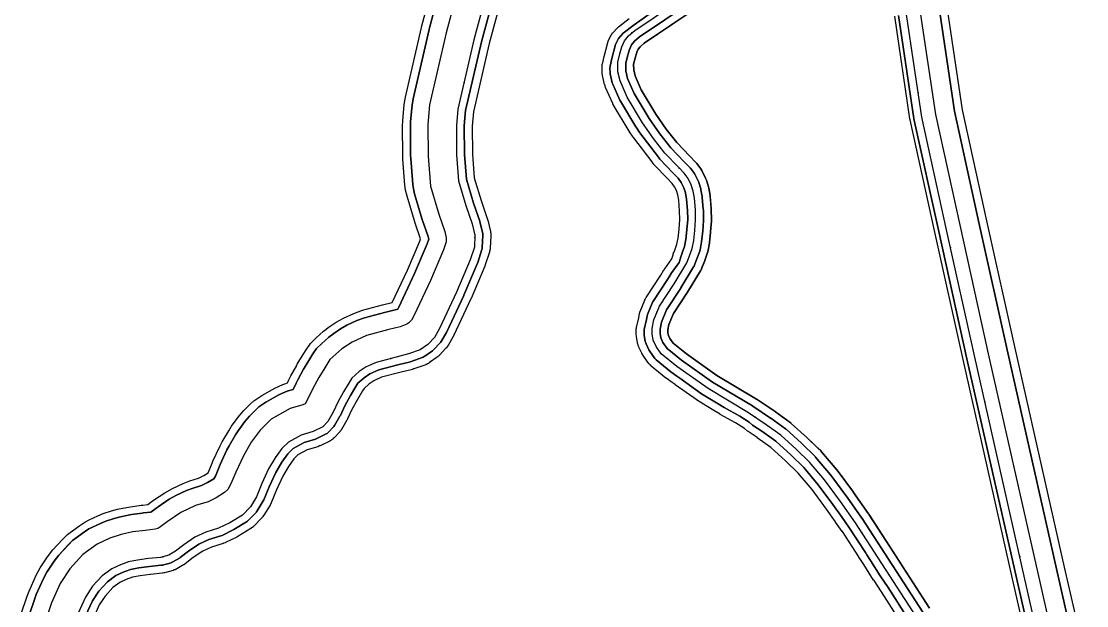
# Model space of a CAD drawing. Header units: inches. Extents: x 87989 to 118156, y 435697 to 451526.
# Drawn here: x 97582 to 98255, y 446957 to 447326 of the extents above; entities that cross this region are included whole.
import ezdxf

# ---------------------------------------------------------------- set-up
doc = ezdxf.new("R2010")
doc.units = ezdxf.units.IN
doc.header["$MEASUREMENT"] = 0
for name, color, linetype, true_color in [('As_waterkering_BWK', 7, 'Continuous', 0x7b8981), ('Beschermingszone_BWK', 7, 'Continuous', 0xcf890d), ('Grens_bebouwingsvrije_zone_BWK', 7, 'Continuous', 0x6789ae), ('Kernzone_BWK', 7, 'Continuous', 0xcb89af), ('Referentiepunten_BWK', 7, 'Continuous', 0x178980)]:
    doc.layers.add(name, color=color, linetype=linetype, true_color=true_color)

msp = doc.modelspace()

# ---------------------------------------------------------------- linework, layer by layer
at = {"layer": 'As_waterkering_BWK'}
for points in [[(98229.3124, 446913.5866), (98215.1681, 446975.8555), (98183.9472, 447114.2329), (98166.0878, 447194.6664), (98150.4773, 447265.7071), (98140.82, 447330.6625), (98136.8512, 447366.3813), (98127.3262, 447406.9949), (98122.696, 447414.5356), (98118.4627, 447417.1814), (98105.843, 447421.4959), (98093.6722, 447427.0521), (98088.3805, 447431.1532), (98085.0732, 447433.799), (98081.1044, 447439.7521), (98077.9294, 447445.9699), (98074.6221, 447461.8449), (98069.7273, 447489.2293), (98066.1628, 447529.5727)], [(97886.0898, 447383.2617), (97867.7012, 447314.6022), (97857.5147, 447270.6812), (97856.5887, 447260.3625), (97856.721, 447241.9739), (97858.0439, 447225.5697), (97862.6741, 447209.9592), (97866.6429, 447198.4498), (97868.3627, 447191.1738), (97867.9658, 447183.6332), (97865.3199, 447175.5633), (97856.721, 447155.1904), (97846.0053, 447132.3039), (97842.698, 447126.6153), (97838.597, 447122.2497), (97833.8345, 447118.8101), (97826.4261, 447116.1643), (97818.4886, 447114.1799), (97805.9209, 447110.8726), (97799.5709, 447107.9622), (97795.2052, 447105.0517), (97790.575, 447100.9507), (97788.8552, 447098.1726), (97785.4156, 447092.3517), (97781.7114, 447085.7371), (97778.801, 447079.3871), (97775.3614, 447073.5663), (97772.1864, 447070.1267), (97766.2333, 447067.2163), (97758.5604, 447064.9673), (97750.4905, 447060.4694), (97746.3895, 447056.3683), (97742.1562, 447050.5475), (97738.0551, 447043.536), (97733.8218, 447034.2756), (97730.3822, 447025.9412), (97726.5457, 447019.5912), (97721.5186, 447014.4318), (97713.4488, 447009.537), (97706.4373, 447006.0974), (97698.3675, 447003.5838), (97691.4883, 447000.4088), (97684.4769, 446995.6463), (97679.1852, 446991.5453), (97675.0841, 446989.164), (97669.6602, 446987.7088), (97662.1195, 446986.9151), (97655.2404, 446985.989), (97649.5518, 446984.7984), (97644.3924, 446983.0786), (97638.9684, 446980.565), (97632.883, 446976.0671), (97626.7976, 446969.4525), (97622.2997, 446962.5733), (97617.8017, 446952.5191)], [(98146.8848, 446950.3313), (98108.6524, 447009.598), (98099.2597, 447022.9595), (98089.0732, 447036.7179), (98079.6805, 447047.8304), (98071.2138, 447056.0325), (98061.4242, 447064.8961), (98052.2961, 447071.5107), (98041.0513, 447079.0513), (98015.5189, 447094.2649), (97995.8074, 447108.2878), (97986.0178, 447116.2253), (97982.7105, 447120.9878), (97980.8584, 447124.8243), (97980.197, 447128.7931), (97980.197, 447132.365), (97981.2553, 447137.6566), (97984.8272, 447146.3879), (97994.0876, 447160.5431), (98002.1574, 447173.7723), (98003.8772, 447178.138), (98005.597, 447182.7682), (98006.5231, 447187.7953), (98007.1845, 447194.1453), (98007.7137, 447200.8922), (98007.5814, 447207.1099), (98006.9199, 447214.6505), (98006.1262, 447219.0162), (98004.9356, 447222.9849), (98002.9512, 447227.086), (98000.4376, 447230.3933), (97996.8658, 447234.0974), (97988.2668, 447243.0933), (97980.9907, 447252.2214), (97974.2438, 447262.1433), (97964.4542, 447278.4152), (97959.9563, 447288.6017), (97958.6334, 447294.2903), (97958.5011, 447300.3757), (97959.824, 447305.6674), (97961.1469, 447310.1653), (97962.8667, 447314.0018), (97965.3803, 447317.1768), (97969.2167, 447320.4841), (98017.5033, 447353.0279)]]:
    msp.add_lwpolyline(points, dxfattribs=at)
at = {"layer": 'Beschermingszone_BWK'}
for points in [[(97987.082, 447336.8516), (97968.791, 447323.9922), (97962.0371, 447318.7578), (97958.9277, 447315.5156), (97957.0762, 447311.5469), (97954.8281, 447302.75), (97953.6367, 447297.9883), (97953.5879, 447296.293), (97953.6348, 447294.1797), (97953.709, 447293.4219), (97953.7637, 447293.1563), (97955.0859, 447287.4687), (97955.2578, 447286.8906), (97955.3828, 447286.582), (97959.8809, 447276.3945), (97960.1699, 447275.8359), (97969.959, 447259.5664), (97970.1094, 447259.332), (97972.4375, 447255.9063), (97972.5547, 447255.7852), (97984.3281, 447240.375), (97985.0898, 447239.1836), (97993.2598, 447230.6328), (97996.6348, 447227.1328), (97998.668, 447224.457), (98000.2617, 447221.168), (98001.2559, 447217.8477), (98001.959, 447213.9844), (98002.5859, 447206.8398), (98002.709, 447201.0352), (98002.2051, 447194.6016), (98001.5703, 447188.5078), (98000.7578, 447184.1016), (97999.2246, 447179.9727), (97999.1895, 447179.8789), (97998.2578, 447177.5117), (97997.293, 447174.0312), (97992.0684, 447166.7539), (97991.9355, 447166.6172), (97989.8594, 447163.2148), (97980.6426, 447149.125), (97980.498, 447148.8867), (97980.1992, 447148.2813), (97977.2598, 447141.0938), (97976.6563, 447137.9141), (97975.1973, 447131.6563), (97975.1973, 447128.793), (97975.2656, 447127.9727), (97975.9297, 447123.9805), (97976.1602, 447123.1133), (97976.3555, 447122.6523), (97978.207, 447118.8125), (97978.6035, 447118.1367), (97981.9102, 447113.375), (97982.1875, 447113.0117), (97982.8359, 447112.3672), (97992.0918, 447104.8633), (97995.8379, 447102.1953), (97997.6621, 447100.832), (98011.4941, 447090.9922), (98021.8652, 447084.6641), (98025.6641, 447082.3984), (98035.5254, 447076.9258), (98041.4785, 447073.1563), (98043.6914, 447071.2617), (98049.4355, 447067.4102), (98058.2695, 447061.0078), (98067.7949, 447052.3828), (98076.0234, 447044.4141), (98085.1504, 447033.6133), (98094.3789, 447021.1484), (98100.2266, 447012.8906), (98104.5039, 447006.8047), (98114.8926, 446990.7031), (98115.8926, 446989.2188), (98118.0371, 446985.8281), (98124.3242, 446976.082), (98129.2539, 446968.6484), (98142.1719, 446948.4141)], [(98166.6079, 447334.011), (98176.0632, 447270.4145), (98191.4757, 447200.2743), (98209.3193, 447119.9119), (98240.5264, 446981.5963), (98254.6665, 446919.3458)], [(98137.7227, 446946.1484), (98125.1113, 446965.8477), (98120.3594, 446973.043), (98120.2109, 446973.2422), (98120.1445, 446973.3359), (98120.123, 446973.3711), (98113.8281, 446983.125), (98111.7266, 446986.4531), (98110.7305, 446987.9297), (98110.7051, 446987.9688), (98100.3711, 447003.9883), (98100.3438, 447004.0313), (98096.1348, 447010.0156), (98096.1016, 447010.0625), (98096.082, 447010.0938), (98096.0078, 447010.2109), (98090.3457, 447018.1953), (98081.2285, 447030.5078), (98072.3652, 447040.9961), (98064.3926, 447048.7188), (98064.3613, 447048.7461), (98055.1152, 447057.1172), (98046.5938, 447063.293), (98046.5566, 447063.3203), (98040.9063, 447067.1094), (98040.7871, 447067.1953), (98040.5469, 447067.375), (98040.4375, 447067.4648), (98038.498, 447069.125), (98032.9727, 447072.625), (98023.2383, 447078.0273), (98023.2051, 447078.0469), (98023.1367, 447078.0859), (98023.1055, 447078.1055), (98019.2852, 447080.3828), (98008.8906, 447086.7227), (98008.8164, 447086.7695), (98008.6621, 447086.8711), (98008.5957, 447086.918), (97994.7402, 447096.7734), (97994.6934, 447096.8086), (97992.8906, 447098.1563), (97989.1914, 447100.7891), (97989.1289, 447100.8359), (97989, 447100.9336), (97988.9434, 447100.9805), (97979.6875, 447108.4844), (97979.6035, 447108.5547), (97979.4063, 447108.7305), (97979.3164, 447108.8164), (97978.6641, 447109.4648), (97978.5508, 447109.5859), (97978.3223, 447109.8438), (97978.2168, 447109.9727), (97977.9375, 447110.3359), (97977.9043, 447110.3828), (97977.8379, 447110.4766), (97977.8047, 447110.5195), (97974.4961, 447115.2852), (97974.4707, 447115.3203), (97974.4434, 447115.3672), (97974.3359, 447115.5313), (97974.2852, 447115.6133), (97973.8867, 447116.2969), (97973.8418, 447116.3789), (97973.75, 447116.5508), (97973.709, 447116.6328), (97971.8535, 447120.4766), (97971.8262, 447120.5352), (97971.7734, 447120.6484), (97971.75, 447120.707), (97971.5508, 447121.1758), (97971.4902, 447121.332), (97971.377, 447121.668), (97971.3281, 447121.8281), (97971.0977, 447122.6953), (97971.0703, 447122.8125), (97971.0215, 447123.043), (97971.0117, 447123.082), (97970.998, 447123.1562), (97970.334, 447127.1484), (97970.3184, 447127.2422), (97970.293, 447127.457), (97970.2813, 447127.5586), (97970.2148, 447128.3789), (97970.2109, 447128.4219), (97970.207, 447128.4844), (97970.1992, 447128.6914), (97970.1973, 447128.793), (97970.1973, 447131.6563), (97970.2031, 447131.8203), (97970.207, 447131.8711), (97970.2441, 447132.3086), (97970.2559, 447132.4141), (97970.2852, 447132.582), (97970.3125, 447132.7227), (97970.3281, 447132.7891), (97971.7617, 447138.9492), (97972.3496, 447142.0391), (97972.3906, 447142.2188), (97972.5, 447142.6133), (97972.543, 447142.7539), (97972.5781, 447142.8516), (97972.6133, 447142.9414), (97972.6328, 447142.9883), (97975.5742, 447150.1797), (97975.6055, 447150.25), (97975.6738, 447150.4063), (97975.7109, 447150.4844), (97976.0098, 447151.0938), (97976.0625, 447151.1953), (97976.1777, 447151.4063), (97976.2031, 447151.4492), (97976.2383, 447151.5078), (97976.3848, 447151.7461), (97976.4023, 447151.7734), (97976.4395, 447151.832), (97976.459, 447151.8633), (97985.623, 447165.8672), (97985.6426, 447165.9023), (97987.666, 447169.2188), (97987.7227, 447169.3086), (97987.7715, 447169.375), (97987.9902, 447169.6836), (97988.0371, 447169.7461), (97988.1406, 447169.8711), (97988.1621, 447169.8945), (97988.1855, 447169.9219), (97992.7129, 447176.2227), (97993.4375, 447178.8477), (97993.4766, 447178.9727), (97993.5625, 447179.2266), (97993.6055, 447179.3477), (97994.5293, 447181.6875), (97994.5469, 447181.7344), (97995.9199, 447185.4336), (97996.6172, 447189.2227), (97997.2246, 447195.0547), (97997.7051, 447201.1758), (97997.5898, 447206.5664), (97996.998, 447213.3164), (97996.3867, 447216.6758), (97995.5859, 447219.3477), (97994.3848, 447221.832), (97992.832, 447223.875), (97989.6523, 447227.1719), (97981.4746, 447235.7266), (97981.4199, 447235.7852), (97981.3027, 447235.918), (97981.1895, 447236.0547), (97981.1582, 447236.0977), (97980.9648, 447236.3594), (97980.9023, 447236.4492), (97980.873, 447236.4922), (97980.2266, 447237.5078), (97968.6855, 447252.6133), (97968.4336, 447252.918), (97968.3867, 447252.9805), (97968.3027, 447253.0938), (97965.9746, 447256.5195), (97965.959, 447256.543), (97965.918, 447256.6055), (97965.8984, 447256.6367), (97965.748, 447256.8711), (97965.7305, 447256.8984), (97965.6934, 447256.957), (97965.6758, 447256.9883), (97955.8848, 447273.2617), (97955.8633, 447273.2969), (97955.8457, 447273.3281), (97955.7695, 447273.4648), (97955.7324, 447273.5352), (97955.4414, 447274.0937), (97955.4141, 447274.1523), (97955.3398, 447274.3047), (97955.3066, 447274.375), (97950.8086, 447284.5625), (97950.791, 447284.6016), (97950.7559, 447284.6836), (97950.7441, 447284.7148), (97950.6191, 447285.0273), (97950.5781, 447285.1367), (97950.498, 447285.3672), (97950.4648, 447285.4688), (97950.293, 447286.0469), (97950.2734, 447286.1133), (97950.2344, 447286.2617), (97950.2168, 447286.3359), (97948.8926, 447292.0234), (97948.8867, 447292.0586), (97948.8711, 447292.125), (97948.8652, 447292.1563), (97948.8086, 447292.4258), (97948.7871, 447292.5469), (97948.75, 447292.8047), (97948.7422, 447292.8516), (97948.7344, 447292.9336), (97948.6582, 447293.6914), (97948.6523, 447293.7813), (97948.6387, 447293.9766), (97948.6348, 447294.0742), (97948.5898, 447296.1836), (97948.5898, 447296.2422), (97948.5898, 447296.3711), (97948.5898, 447296.4336), (97948.6387, 447298.1289), (97948.6426, 447298.2227), (97948.6504, 447298.3125), (97948.6875, 447298.6758), (97948.6953, 447298.7461), (97948.7227, 447298.9102), (97948.7285, 447298.9414), (97948.7656, 447299.1133), (97948.7852, 447299.1992), (97949.9805, 447303.9766), (97952.2363, 447312.8008), (97952.2656, 447312.9062), (97952.3379, 447313.1406), (97952.3594, 447313.207), (97952.418, 447313.3594), (97952.502, 447313.5625), (97952.5449, 447313.6602), (97954.3965, 447317.6289), (97954.4199, 447317.6797), (97954.4922, 447317.8125), (97954.6973, 447318.1719), (97954.7871, 447318.3164), (97954.8828, 447318.4492), (97954.9258, 447318.5078), (97955.1836, 447318.8242), (97955.2441, 447318.8945), (97955.3203, 447318.9766), (97958.4297, 447322.2188), (97958.4648, 447322.2539), (97958.5605, 447322.3477), (97958.834, 447322.5938), (97958.8574, 447322.6133), (97958.9746, 447322.7109), (97965.7344, 447327.9453)], [(98221.9449, 446912.1621), (98207.8532, 446974.1995), (98176.6283, 447112.5947), (98158.7643, 447193.0487), (98143.1521, 447264.0975), (98143.1351, 447264.1817), (98143.0729, 447264.5195), (98143.0588, 447264.6042), (98133.3984, 447329.5824)], [(98135.8744, 447329.9272), (98145.5317, 447264.9718), (98145.5938, 447264.634), (98161.2054, 447193.5879), (98179.0679, 447113.1408), (98210.2915, 446974.7515), (98224.4008, 446912.6369)], [(98249.7908, 446918.2382), (98235.6498, 446980.4923), (98204.4401, 447118.8198), (98186.5934, 447199.1959), (98171.1429, 447269.5092), (98161.6487, 447333.3671)]]:
    msp.add_lwpolyline(points, dxfattribs=at)
for points in [[(97581.8423, 446952.1584, 0), (97585.5465, 446963.2709, 0), (97586.7659, 446966.4036, 0), (97591.2638, 446976.4578, 0), (97593.8427, 446981.1798, 0), (97598.3406, 446988.059, 0), (97601.7759, 446992.4724, 0), (97607.8614, 446999.087, 0), (97611.0282, 447002.1126, 0), (97612.6737, 447003.4091, 0), (97618.7592, 447007.907, 0), (97621.9684, 447010.0099, 0), (97624.6728, 447011.4136, 0), (97630.0967, 447013.9271, 0), (97633.6407, 447015.3338, 0), (97638.8001, 447017.0536, 0), (97642.5865, 447018.0773, 0), (97648.275, 447019.2679, 0), (97650.7043, 447019.6851, 0), (97657.5835, 447020.6111, 0), (97658.5603, 447020.7282, 0), (97661.7733, 447021.0665, 0), (97663.6494, 447022.5204, 0), (97665.3729, 447023.7717, 0), (97672.3843, 447028.5342, 0), (97677.2404, 447031.2794, 0), (97684.1195, 447034.4545, 0), (97688.2565, 447036.0456, 0), (97693.8198, 447037.7784, 0), (97697.1127, 447039.3938, 0), (97699.848, 447041.1511, 0), (97702.3931, 447047.2461, 0), (97702.8996, 447048.4114, 0), (97707.133, 447057.6718, 0), (97708.7067, 447060.702, 0), (97712.8078, 447067.7135, 0), (97714.6591, 447070.5453, 0), (97718.8925, 447076.3662, 0), (97722.3479, 447080.4099, 0), (97726.4489, 447084.511, 0), (97728.6358, 447086.5149, 0), (97733.714, 447090.041, 0), (97742.0072, 447094.6656, 0), (97746.9317, 447096.9168, 0), (97748.9972, 447097.5947, 0), (97749.8611, 447097.8479, 0), (97750.8032, 447099.9034, 0), (97752.0462, 447102.3496, 0), (97755.7504, 447108.9642, 0), (97756.1441, 447109.6485, 0), (97759.7649, 447115.769, 0), (97761.666, 447118.8468, 0), (97764.5295, 447122.8055, 0), (97768.0318, 447126.4027, 0), (97772.662, 447130.5037, 0), (97776.3454, 447133.3415, 0), (97780.711, 447136.2519, 0), (97785.4046, 447138.8704, 0), (97791.7546, 447141.7808, 0), (97797.2681, 447143.7531, 0), (97810.0391, 447147.1126, 0), (97816.1076, 447148.631, 0), (97825.6514, 447169.0147, 0), (97833.4497, 447187.4906, 0), (97833.9408, 447188.9884, 0), (97830.5314, 447198.8756, 0), (97830.0778, 447200.2908, 0), (97825.4475, 447215.9013, 0), (97824.5604, 447219.6657, 0), (97824.1539, 447222.8366, 0), (97822.831, 447239.2408, 0), (97822.7218, 447241.7293, 0), (97822.5896, 447260.1179, 0), (97822.7248, 447263.4015, 0), (97823.6508, 447273.7203, 0), (97824.3938, 447278.3629, 0), (97834.5803, 447322.2838, 0), (97834.8587, 447323.3981, 0), (97853.2614, 447392.11, 0)], [(97858.0891, 447390.8088, 0), (97839.6885, 447322.1046, 0), (97839.451, 447321.1542, 0), (97829.2646, 447277.2332, 0), (97828.6308, 447273.2734, 0), (97827.7048, 447262.9546, 0), (97827.5894, 447260.1538, 0), (97827.7217, 447241.7653, 0), (97827.8148, 447239.6428, 0), (97829.1377, 447223.2386, 0), (97829.4845, 447220.5339, 0), (97830.2411, 447217.3231, 0), (97834.8713, 447201.7127, 0), (97835.2583, 447200.5055, 0), (97838.7542, 447190.3674, 0), (97839.1315, 447188.7712, 0), (97838.1365, 447185.7366, 0), (97830.2205, 447166.9817, 0), (97820.2875, 447145.7668, 0), (97819.5531, 447144.5036, 0), (97818.0123, 447143.9533, 0), (97811.2817, 447142.2695, 0), (97798.5406, 447138.9178, 0), (97793.8379, 447137.2355, 0), (97787.4879, 447134.325, 0), (97783.4845, 447132.0916, 0), (97779.1189, 447129.1812, 0), (97775.9772, 447126.7608, 0), (97771.347, 447122.6598, 0), (97768.3597, 447119.5915, 0), (97765.9173, 447116.215, 0), (97764.0429, 447113.1813, 0), (97760.4487, 447107.1049, 0), (97760.1129, 447106.5212, 0), (97756.4088, 447099.9066, 0), (97755.3486, 447097.8201, 0), (97753.4562, 447093.6913, 0), (97750.4035, 447092.7965, 0), (97748.6418, 447092.2184, 0), (97744.4415, 447090.2982, 0), (97736.1811, 447085.6922, 0), (97731.8497, 447082.6847, 0), (97729.9845, 447080.9755, 0), (97725.8834, 447076.8744, 0), (97722.9362, 447073.4253, 0), (97718.7028, 447067.6044, 0), (97717.1237, 447065.1891, 0), (97713.0227, 447058.1776, 0), (97711.6803, 447055.593, 0), (97707.447, 447046.3326, 0), (97707.0149, 447045.3387, 0), (97704.4182, 447039.0465, 0), (97703.3859, 447037.3772, 0), (97699.5151, 447035.0031, 0), (97695.6753, 447033.1195, 0), (97689.7434, 447031.2718, 0), (97686.2148, 447029.9147, 0), (97679.3357, 447026.7396, 0), (97675.1937, 447024.3981, 0), (97668.1823, 447019.6356, 0), (97666.7123, 447018.5684, 0), (97663.7117, 447016.2429, 0), (97659.0837, 447015.7557, 0), (97658.2506, 447015.6558, 0), (97651.3714, 447014.7298, 0), (97649.2993, 447014.3739, 0), (97643.6108, 447013.1833, 0), (97640.3812, 447012.3102, 0), (97635.2218, 447010.5904, 0), (97632.199, 447009.3906, 0), (97626.7751, 447006.877, 0), (97624.4684, 447005.6798, 0), (97621.7311, 447003.8861, 0), (97615.6457, 446999.3882, 0), (97614.2422, 446998.2824, 0), (97611.541, 446995.7018, 0), (97605.4556, 446989.0872, 0), (97602.5255, 446985.3227, 0), (97598.0275, 446978.4436, 0), (97595.8279, 446974.416, 0), (97591.33, 446964.3618, 0), (97590.2899, 446961.6898, 0), (97586.5858, 446950.5772, 0)], [(97622.4668, 446950.7031, 0), (97626.7012, 446960.168, 0), (97630.7559, 446966.3711, 0), (97636.2383, 446972.332, 0), (97641.5313, 446976.2422, 0), (97646.2402, 446978.4258, 0), (97650.8594, 446979.9648, 0), (97656.0879, 446981.0586, 0), (97662.7148, 446981.9492, 0), (97670.1836, 446982.7344, 0), (97670.9551, 446982.8789, 0), (97676.3789, 446984.3359, 0), (97676.7949, 446984.4648, 0), (97677.5898, 446984.8359, 0), (97681.6953, 446987.2227, 0), (97682.248, 446987.5938, 0), (97687.416, 446991.5977, 0), (97693.957, 446996.043, 0), (97700.166, 446998.9062, 0), (97707.9238, 447001.3242, 0), (97708.6387, 447001.6094, 0), (97715.6504, 447005.0469, 0), (97716.041, 447005.2617, 0), (97724.1113, 447010.1562, 0), (97724.7324, 447010.6016, 0), (97725.0996, 447010.9414, 0), (97730.127, 447016.1016, 0), (97730.375, 447016.3789, 0), (97730.8262, 447017.0039, 0), (97734.6621, 447023.3555, 0), (97735.0039, 447024.0352, 0), (97738.4082, 447032.2813, 0), (97742.498, 447041.2305, 0), (97746.3457, 447047.8086, 0), (97750.2031, 447053.1094, 0), (97753.5332, 447056.4414, 0), (97760.5039, 447060.3281, 0), (97767.6387, 447062.418, 0), (97768.4297, 447062.7227, 0), (97774.3828, 447065.6367, 0), (97774.9199, 447065.9414, 0), (97775.4141, 447066.3086, 0), (97775.8613, 447066.7344, 0), (97779.0352, 447070.1758, 0), (97779.1914, 447070.3516, 0), (97779.666, 447071.0234, 0), (97783.1055, 447076.8438, 0), (97783.3457, 447077.3047, 0), (97786.1719, 447083.4687, 0), (97789.75, 447089.8594, 0), (97793.1328, 447095.5859, 0), (97794.4395, 447097.6953, 0), (97798.2637, 447101.082, 0), (97802.0137, 447103.582, 0), (97807.6113, 447106.1484, 0), (97819.7305, 447109.3359, 0), (97827.6387, 447111.3125, 0), (97828.1074, 447111.457, 0), (97835.5313, 447114.1055, 0), (97836.334, 447114.4805, 0), (97836.7617, 447114.7578, 0), (97841.5234, 447118.1953, 0), (97841.8105, 447118.418, 0), (97842.2402, 447118.8281, 0), (97846.3418, 447123.1914, 0), (97846.5273, 447123.4023, 0), (97847.0215, 447124.1016, 0), (97850.3281, 447129.7891, 0), (97850.5332, 447130.1836, 0), (97861.25, 447153.0703, 0), (97861.3281, 447153.2461, 0), (97869.9258, 447173.6172, 0), (97870.0703, 447174.0039, 0), (97872.7168, 447182.0742, 0), (97872.8906, 447182.7656, 0), (97872.959, 447183.3711, 0), (97873.3555, 447190.9102, 0), (97873.3418, 447191.6211, 0), (97873.2285, 447192.3242, 0), (97871.5098, 447199.6016, 0), (97871.3691, 447200.0781, 0), (97867.4375, 447211.4844, 0), (97862.9863, 447226.4922, 0), (97861.7188, 447242.1914, 0), (97861.5898, 447260.1563, 0), (97862.4629, 447269.8906, 0), (97872.5527, 447313.3906, 0), (97890.918, 447381.9609, 0)], [(97895.7461, 447380.6602, 0), (97877.4102, 447312.1992, 0), (97877.3984, 447312.1563, 0), (97867.4121, 447269.0977, 0), (97866.5918, 447259.9492, 0), (97866.7188, 447242.4141, 0), (97867.9277, 447227.4141, 0), (97872.1992, 447213.0117, 0), (97876.0977, 447201.7031, 0), (97876.1152, 447201.6523, 0), (97876.1543, 447201.5313, 0), (97876.1719, 447201.4727, 0), (97876.3105, 447200.9922, 0), (97876.3262, 447200.9375, 0), (97876.3594, 447200.8125, 0), (97876.375, 447200.75, 0), (97878.0938, 447193.4727, 0), (97878.1133, 447193.3867, 0), (97878.1484, 447193.2109, 0), (97878.1641, 447193.125, 0), (97878.2773, 447192.4219, 0), (97878.2891, 447192.3477, 0), (97878.3008, 447192.2461, 0), (97878.332, 447191.8945, 0), (97878.3359, 447191.832, 0), (97878.3418, 447191.7148, 0), (97878.3555, 447191.0039, 0), (97878.3555, 447190.957, 0), (97878.3555, 447190.9141, 0), (97878.3516, 447190.7383, 0), (97878.3496, 447190.6484, 0), (97877.9512, 447183.1094, 0), (97877.9492, 447183.0742, 0), (97877.9473, 447183.0313, 0), (97877.9336, 447182.8789, 0), (97877.9258, 447182.8047, 0), (97877.8574, 447182.1992, 0), (97877.8516, 447182.1563, 0), (97877.834, 447182.0352, 0), (97877.7754, 447181.7109, 0), (97877.7676, 447181.668, 0), (97877.7402, 447181.5469, 0), (97877.5664, 447180.8594, 0), (97877.5566, 447180.8203, 0), (97877.543, 447180.7734, 0), (97877.4941, 447180.6016, 0), (97877.4688, 447180.5195, 0), (97874.8223, 447172.4492, 0), (97874.8105, 447172.4102, 0), (97874.7715, 447172.3008, 0), (97874.7539, 447172.2539, 0), (97874.6094, 447171.8672, 0), (97874.5898, 447171.8203, 0), (97874.5527, 447171.7227, 0), (97874.5352, 447171.6836, 0), (97865.9238, 447151.2813, 0), (97865.9043, 447151.2344, 0), (97865.8066, 447151.0156, 0), (97865.7871, 447150.9727, 0), (97855.0625, 447128.0625, 0), (97855.0391, 447128.0156, 0), (97854.9883, 447127.9141, 0), (97854.9629, 447127.8633, 0), (97854.7578, 447127.4727, 0), (97854.7305, 447127.4219, 0), (97854.6777, 447127.3242, 0), (97854.6523, 447127.2813, 0), (97851.3438, 447121.5898, 0), (97851.2871, 447121.4961, 0), (97851.1719, 447121.3164, 0), (97851.1445, 447121.2773, 0), (97851.1113, 447121.2266, 0), (97850.6191, 447120.5273, 0), (97850.5566, 447120.4414, 0), (97850.5352, 447120.4141, 0), (97850.3574, 447120.1914, 0), (97850.2715, 447120.0859, 0), (97850.0801, 447119.8711, 0), (97850.0566, 447119.8477, 0), (97850.0098, 447119.793, 0), (97849.9863, 447119.7695, 0), (97845.8848, 447115.4023, 0), (97845.834, 447115.3516, 0), (97845.7285, 447115.2422, 0), (97845.6758, 447115.1914, 0), (97845.2461, 447114.7852, 0), (97845.168, 447114.7148, 0), (97844.9766, 447114.5508, 0), (97844.8828, 447114.4766, 0), (97844.5898, 447114.2461, 0), (97844.5605, 447114.2227, 0), (97844.4883, 447114.168, 0), (97844.4512, 447114.1445, 0), (97839.6895, 447110.7031, 0), (97839.6367, 447110.668, 0), (97839.5215, 447110.5859, 0), (97839.4785, 447110.5586, 0), (97839.0508, 447110.2813, 0), (97838.9434, 447110.2148, 0), (97838.9023, 447110.1914, 0), (97838.5957, 447110.0234, 0), (97838.4941, 447109.9688, 0), (97838.4414, 447109.9453, 0), (97837.6367, 447109.5703, 0), (97837.5352, 447109.5273, 0), (97837.3184, 447109.4375, 0), (97837.2129, 447109.3984, 0), (97829.7891, 447106.7461, 0), (97829.7422, 447106.7305, 0), (97829.6152, 447106.6875, 0), (97829.5566, 447106.6719, 0), (97829.0879, 447106.5273, 0), (97829.0293, 447106.5117, 0), (97828.9023, 447106.4766, 0), (97828.8516, 447106.4609, 0), (97820.9746, 447104.4922, 0), (97809.3008, 447101.4219, 0), (97804.459, 447099.2031, 0), (97801.3223, 447097.1133, 0), (97798.3047, 447094.4375, 0), (97797.4121, 447092.9961, 0), (97794.084, 447087.3633, 0), (97790.6348, 447081.2031, 0), (97787.8926, 447075.2188, 0), (97787.8633, 447075.1602, 0), (97787.8047, 447075.043, 0), (97787.7773, 447074.9883, 0), (97787.5371, 447074.5273, 0), (97787.5059, 447074.4688, 0), (97787.4434, 447074.3555, 0), (97787.416, 447074.3125, 0), (97783.9707, 447068.4805, 0), (97783.916, 447068.3906, 0), (97783.8047, 447068.2188, 0), (97783.7852, 447068.1875, 0), (97783.748, 447068.1328, 0), (97783.2734, 447067.4648, 0), (97783.2148, 447067.3867, 0), (97783.1934, 447067.3594, 0), (97783.0293, 447067.1484, 0), (97782.9453, 447067.0508, 0), (97782.7676, 447066.8477, 0), (97782.7285, 447066.8047, 0), (97779.5352, 447063.3438, 0), (97779.4805, 447063.2891, 0), (97779.3652, 447063.168, 0), (97779.3184, 447063.125, 0), (97778.873, 447062.6953, 0), (97778.791, 447062.6211, 0), (97778.7578, 447062.5938, 0), (97778.5215, 447062.3945, 0), (97778.4297, 447062.3203, 0), (97778.4004, 447062.2969, 0), (97777.9063, 447061.9297, 0), (97777.791, 447061.8477, 0), (97777.5195, 447061.6719, 0), (97777.3965, 447061.5977, 0), (97776.8516, 447061.2852, 0), (97776.7832, 447061.25, 0), (97776.6465, 447061.1797, 0), (97776.582, 447061.1445, 0), (97770.625, 447058.2305, 0), (97770.5293, 447058.1875, 0), (97770.3359, 447058.1016, 0), (97770.2891, 447058.082, 0), (97770.2363, 447058.0625, 0), (97769.4473, 447057.7578, 0), (97769.3477, 447057.7188, 0), (97769.1465, 447057.6523, 0), (97769.0469, 447057.6211, 0), (97762.4492, 447055.6875, 0), (97756.5762, 447052.4141, 0), (97754.0156, 447049.8516, 0), (97750.5371, 447045.0703, 0), (97746.9414, 447038.9219, 0), (97743.0039, 447030.3086, 0), (97742.9844, 447030.2656, 0), (97739.625, 447022.125, 0), (97739.5879, 447022.0391, 0), (97739.5098, 447021.8672, 0), (97739.4727, 447021.793, 0), (97739.125, 447021.1016, 0), (97739.0801, 447021.0195, 0), (97738.9883, 447020.8516, 0), (97738.9668, 447020.8125, 0), (97738.9414, 447020.7695, 0), (97735.1055, 447014.4219, 0), (97735.0527, 447014.3398, 0), (97734.9414, 447014.168, 0), (97734.8926, 447014.0977, 0), (97734.4434, 447013.4688, 0), (97734.3926, 447013.4023, 0), (97734.3574, 447013.3555, 0), (97734.1777, 447013.1328, 0), (97734.1094, 447013.0508, 0), (97734.084, 447013.0234, 0), (97733.8359, 447012.7461, 0), (97733.8027, 447012.7148, 0), (97733.7402, 447012.6445, 0), (97733.707, 447012.6133, 0), (97728.6816, 447007.4531, 0), (97728.6465, 447007.418, 0), (97728.5469, 447007.3203, 0), (97728.502, 447007.2773, 0), (97728.1348, 447006.9375, 0), (97728.082, 447006.8906, 0), (97728.0156, 447006.832, 0), (97727.7695, 447006.6328, 0), (97727.7109, 447006.5859, 0), (97727.6445, 447006.5352, 0), (97727.0234, 447006.0938, 0), (97726.9512, 447006.043, 0), (97726.7852, 447005.9336, 0), (97726.7051, 447005.8828, 0), (97718.6348, 447000.9883, 0), (97718.5879, 447000.957, 0), (97718.4902, 447000.9023, 0), (97718.4414, 447000.875, 0), (97718.0508, 447000.6602, 0), (97718.002, 447000.6367, 0), (97717.9023, 447000.5859, 0), (97717.8555, 447000.5586, 0), (97710.8418, 446997.1211, 0), (97710.7539, 446997.0781, 0), (97710.5781, 446997, 0), (97710.5215, 446996.9766, 0), (97710.4902, 446996.9648, 0), (97709.7734, 446996.6797, 0), (97709.6836, 446996.6445, 0), (97709.502, 446996.582, 0), (97709.4707, 446996.5703, 0), (97709.4121, 446996.5508, 0), (97701.9648, 446994.2305, 0), (97696.4258, 446991.6758, 0), (97690.3555, 446987.5508, 0), (97685.3066, 446983.6367, 0), (97685.2441, 446983.5898, 0), (97685.1094, 446983.4922, 0), (97685.041, 446983.4453, 0), (97684.4844, 446983.0703, 0), (97684.4199, 446983.0273, 0), (97684.2773, 446982.9414, 0), (97684.207, 446982.8984, 0), (97680.0977, 446980.5117, 0), (97680.002, 446980.4609, 0), (97679.8047, 446980.3555, 0), (97679.7539, 446980.3281, 0), (97679.7051, 446980.3086, 0), (97678.9102, 446979.9336, 0), (97678.8086, 446979.8906, 0), (97678.7598, 446979.8711, 0), (97678.4531, 446979.75, 0), (97678.3496, 446979.7148, 0), (97678.2988, 446979.6953, 0), (97677.8848, 446979.5664, 0), (97677.832, 446979.5508, 0), (97677.7285, 446979.5195, 0), (97677.6758, 446979.5039, 0), (97672.252, 446978.0508, 0), (97672.1563, 446978.0273, 0), (97671.9648, 446977.9844, 0), (97671.9004, 446977.9688, 0), (97671.8691, 446977.9648, 0), (97671.0957, 446977.8203, 0), (97670.998, 446977.8047, 0), (97670.8047, 446977.7773, 0), (97670.7715, 446977.7695, 0), (97670.707, 446977.7656, 0), (97663.3281, 446976.9883, 0), (97663.293, 446976.9844, 0), (97656.9336, 446976.125, 0), (97652.166, 446975.1289, 0), (97648.0879, 446973.7695, 0), (97644.0957, 446971.918, 0), (97639.5957, 446968.5938, 0), (97634.7148, 446963.2891, 0), (97631.1035, 446957.7656, 0), (97627.1328, 446948.8867, 0)], [(98151.0894, 446953.0371, 0), (98112.8519, 447012.3118, 0), (98112.7451, 447012.4702, 0), (98103.3487, 447025.8369, 0), (98103.2797, 447025.9327, 0), (98093.088, 447039.6981, 0), (98092.9015, 447039.9342, 0), (98083.4928, 447051.0657, 0), (98083.1667, 447051.4147, 0), (98074.6904, 447059.6261, 0), (98074.5722, 447059.7368, 0), (98064.7772, 447068.6052, 0), (98064.6356, 447068.7286, 0), (98064.3639, 447068.9406, 0), (98055.2271, 447075.5615, 0), (98055.0839, 447075.6614, 0), (98043.8317, 447083.207, 0), (98043.6152, 447083.3439, 0), (98018.2522, 447098.4566, 0), (97998.8344, 447112.2704, 0), (97989.719, 447119.6614, 0), (97987.0418, 447123.5165, 0), (97985.6726, 447126.3528, 0), (97985.197, 447129.2068, 0), (97985.197, 447131.8698, 0), (97986.0644, 447136.2068, 0), (97989.2736, 447144.0515, 0), (97998.2735, 447157.8085, 0), (97998.3544, 447157.9366, 0), (98006.4271, 447171.1705, 0), (98006.4939, 447171.2829, 0), (98006.804, 447171.9259, 0), (98008.5469, 447176.3512, 0), (98010.2955, 447181.058, 0), (98010.5112, 447181.8456, 0), (98011.445, 447186.9148, 0), (98011.4954, 447187.27, 0), (98012.1578, 447193.6298, 0), (98012.169, 447193.7517, 0), (98012.6991, 447200.5102, 0), (98012.7133, 447200.9388, 0), (98012.5802, 447207.2229, 0), (98012.5628, 447207.5403, 0), (98011.9, 447215.0964, 0), (98011.8432, 447215.5235, 0), (98011.0436, 447219.9215, 0), (98010.9185, 447220.4422, 0), (98009.7231, 447224.4271, 0), (98009.6328, 447224.6992, 0), (98009.4408, 447225.1536, 0), (98007.4488, 447229.2704, 0), (98007.279, 447229.5909, 0), (98006.9396, 447230.1014, 0), (98004.4154, 447233.4226, 0), (98004.2666, 447233.6089, 0), (98004.0416, 447233.859, 0), (98000.4702, 447237.5627, 0), (97992.0371, 447246.3851, 0), (97985.0184, 447255.1902, 0), (97978.4561, 447264.8406, 0), (97968.9009, 447280.7229, 0), (97964.7199, 447290.1918, 0), (97963.6209, 447294.9174, 0), (97963.5146, 447299.814, 0), (97964.6499, 447304.3551, 0), (97965.8483, 447308.4299, 0), (97967.1739, 447311.387, 0), (97969.0052, 447313.7002, 0), (97972.2574, 447316.5039, 0), (98020.3048, 447348.8864, 0)], [(98023.1869, 447344.7993, 0), (97975.2976, 447312.5234, 0), (97972.6301, 447310.2238, 0), (97971.4812, 447308.7725, 0), (97970.5495, 447306.694, 0), (97969.4757, 447303.0428, 0), (97968.5279, 447299.2517, 0), (97968.6084, 447295.5447, 0), (97969.4835, 447291.7819, 0), (97973.3476, 447283.0307, 0), (97982.6688, 447267.5373, 0), (97989.0464, 447258.1586, 0), (97995.8068, 447249.6775, 0), (98004.077, 447241.0255, 0), (98007.7008, 447237.2674, 0), (98008.0818, 447236.844, 0), (98008.3598, 447236.496, 0), (98011.0159, 447233.0012, 0), (98011.5807, 447232.1517, 0), (98011.9099, 447231.5303, 0), (98013.9968, 447227.2173, 0), (98014.3159, 447226.4624, 0), (98014.4915, 447225.9327, 0), (98015.7477, 447221.7453, 0), (98015.938, 447220.9531, 0), (98016.7838, 447216.3009, 0), (98016.871, 447215.645, 0), (98017.5508, 447207.8952, 0), (98017.5773, 447207.4123, 0), (98017.715, 447200.9086, 0), (98017.6926, 447200.2315, 0), (98017.1511, 447193.3282, 0), (98017.1341, 447193.1429, 0), (98016.4588, 447186.6595, 0), (98016.3809, 447186.1104, 0), (98015.3899, 447180.7304, 0), (98015.0595, 447179.5241, 0), (98013.2169, 447174.5643, 0), (98011.3881, 447169.9208, 0), (98010.9033, 447168.916, 0), (98010.7111, 447168.5923, 0), (98002.6023, 447155.2991, 0), (98002.4792, 447155.1042, 0), (97993.7199, 447141.7151, 0), (97990.8734, 447134.7568, 0), (97990.197, 447131.3747, 0), (97990.197, 447129.6206, 0), (97990.4868, 447127.8814, 0), (97991.3733, 447126.045, 0), (97993.4202, 447123.0974, 0), (98001.8611, 447116.2534, 0), (98020.9855, 447102.6483, 0), (98046.2318, 447087.6051, 0), (98046.561, 447087.3969, 0), (98057.9067, 447079.7886, 0), (98058.1245, 447079.6367, 0), (98067.3697, 447072.9373, 0), (98067.8182, 447072.5873, 0), (98068.0979, 447072.3436, 0), (98077.9592, 447063.4151, 0), (98078.1389, 447063.2467, 0), (98086.7348, 447054.9194, 0), (98087.2309, 447054.3886, 0), (98096.7737, 447043.0985, 0), (98097.06, 447042.736, 0), (98107.3168, 447028.8827, 0), (98107.4218, 447028.737, 0), (98116.8639, 447015.3054, 0), (98117.0263, 447015.0645, 0), (98155.3286, 446955.6892, 0)]]:
    msp.add_polyline3d(points, dxfattribs=at)
at = {"layer": 'Grens_bebouwingsvrije_zone_BWK'}
for points in [[(98238.1534, 446915.2961), (98223.9459, 446977.8427), (98192.7299, 447116.1987), (98174.8759, 447196.6076), (98159.334, 447267.3366), (98149.7466, 447331.8216), (98145.7366, 447367.9112), (98135.7565, 447410.4654), (98129.2591, 447421.0469), (98122.3543, 447425.3624), (98109.1757, 447429.8679), (98098.3598, 447434.8056), (98093.9485, 447438.2244), (98091.7866, 447439.9539), (98088.8825, 447444.3101), (98086.494, 447448.9875), (98083.4591, 447463.5548), (98078.6572, 447490.4195), (98075.9151, 447522.6287)], [(97868.71, 447387.9461), (97850.2353, 447318.9651), (97839.6983, 447273.5327), (97838.5829, 447261.1039), (97838.7262, 447241.1846), (97840.2531, 447222.2512), (97845.5291, 447204.4634), (97849.3326, 447193.4332), (97850.252, 447189.5438), (97850.1164, 447186.968), (97848.4475, 447181.8778), (97840.2724, 447162.5091), (97830.0425, 447140.6602), (97828.1706, 447137.4405), (97826.6592, 447135.8316), (97825.3703, 447134.9007), (97821.2037, 447133.4126), (97814.0152, 447131.6155), (97799.8354, 447127.884), (97790.7737, 447123.7307), (97784.1941, 447119.3443), (97776.6616, 447112.6726), (97773.4528, 447107.4893), (97769.8126, 447101.3289), (97765.6512, 447093.8977), (97762.828, 447087.7381), (97761.0408, 447084.7137), (97759.7021, 447084.0592), (97751.5602, 447081.6728), (97739.5362, 447074.9709), (97732.6629, 447068.0976), (97727.0715, 447060.4094), (97722.0608, 447051.8427), (97717.3114, 447041.4533), (97714.2666, 447034.0755), (97712.2094, 447030.6705), (97710.2251, 447028.634), (97704.8003, 447025.3436), (97699.7575, 447022.8697), (97691.892, 447020.4198), (97682.6001, 447016.1312), (97673.8964, 447010.2193), (97669.1082, 447006.5084), (97668.112, 447005.93), (97666.3655, 447005.4614), (97659.9762, 447004.7889), (97652.1919, 447003.741), (97644.8463, 447002.2036), (97637.7413, 446999.8352), (97629.7405, 446996.1275), (97620.8008, 446989.5199), (97612.5451, 446980.5463), (97606.4524, 446971.2281), (97601.0072, 446959.0565), (97596.7394, 446946.2532)], [(98155.3286, 446955.6892), (98133.2701, 446989.8837), (98117.2812, 447014.6694), (98117.0263, 447015.0645), (98116.8639, 447015.3054), (98107.4218, 447028.737), (98107.3168, 447028.8827), (98097.06, 447042.736), (98096.7737, 447043.0985), (98087.2309, 447054.3886), (98086.7348, 447054.9194), (98085.0425, 447056.5588), (98078.1389, 447063.2467), (98077.9592, 447063.4151), (98068.0979, 447072.3436), (98067.8182, 447072.5873), (98067.3697, 447072.9373), (98058.1245, 447079.6367), (98057.9067, 447079.7886), (98056.2734, 447080.8839), (98046.561, 447087.3969), (98046.2318, 447087.6051), (98020.9855, 447102.6483), (98001.8611, 447116.2534), (97993.4202, 447123.0974), (97991.7085, 447125.5623), (97991.3733, 447126.045), (97990.4868, 447127.8814), (97990.197, 447129.6206), (97990.197, 447131.3747), (97990.8734, 447134.7568), (97993.7199, 447141.7151), (98002.4792, 447155.1042), (98002.6023, 447155.2991), (98010.7111, 447168.5923), (98010.9033, 447168.916), (98011.3881, 447169.9208), (98011.8648, 447171.1312), (98013.2169, 447174.5643), (98015.0595, 447179.5241), (98015.3899, 447180.7304), (98016.3809, 447186.1104), (98016.4588, 447186.6595), (98017.1341, 447193.1429), (98017.1511, 447193.3282), (98017.6926, 447200.2315), (98017.715, 447200.9086), (98017.5773, 447207.4123), (98017.5508, 447207.8952), (98017.2347, 447211.4991), (98016.871, 447215.645), (98016.7838, 447216.3009), (98015.938, 447220.9531), (98015.7477, 447221.7453), (98014.4915, 447225.9327), (98014.3159, 447226.4624), (98013.9968, 447227.2173), (98011.9099, 447231.5303), (98011.5807, 447232.1517), (98011.0159, 447233.0012), (98008.3598, 447236.496), (98008.0818, 447236.844), (98007.7008, 447237.2674), (98004.077, 447241.0255), (97995.8068, 447249.6775), (97989.0464, 447258.1586), (97982.6688, 447267.5373), (97973.3476, 447283.0307), (97969.4835, 447291.7819), (97969.2515, 447292.7793), (97968.6084, 447295.5447), (97968.5279, 447299.2517), (97969.4757, 447303.0428), (97970.5495, 447306.694), (97971.4812, 447308.7725), (97972.6301, 447310.2238), (97975.2976, 447312.5234), (98011.9551, 447337.2294)]]:
    msp.add_lwpolyline(points, dxfattribs=at)
at = {"layer": 'Kernzone_BWK'}
for points in [[(97586.5859, 446950.5781), (97590.2891, 446961.6914), (97591.3281, 446964.3633), (97595.8281, 446974.4141), (97598.0273, 446978.4453), (97602.5273, 446985.3242), (97605.457, 446989.0859), (97611.5391, 446995.7031), (97614.2422, 446998.2813), (97615.6445, 446999.3867), (97621.7305, 447003.8867), (97624.4688, 447005.6797), (97626.7734, 447006.8789), (97632.1992, 447009.3906), (97635.2227, 447010.5898), (97640.3828, 447012.3086), (97643.6094, 447013.1836), (97649.3008, 447014.375), (97651.3711, 447014.7305), (97658.25, 447015.6563), (97659.082, 447015.7539), (97663.7109, 447016.2422), (97666.7109, 447018.5703), (97668.1836, 447019.6367), (97675.1953, 447024.3984), (97679.3359, 447026.7383), (97686.2148, 447029.9141), (97689.7422, 447031.2734), (97695.6758, 447033.1211), (97699.5156, 447035.0039), (97703.3867, 447037.3789), (97704.418, 447039.0469), (97707.0156, 447045.3398), (97707.4453, 447046.332), (97711.6797, 447055.5938), (97713.0234, 447058.1758), (97717.125, 447065.1875), (97718.7031, 447067.6055), (97722.9375, 447073.4258), (97725.8828, 447076.875), (97729.9844, 447080.9766), (97731.8516, 447082.6836), (97736.1797, 447085.6914), (97744.4414, 447090.2969), (97748.6406, 447092.2188), (97750.4023, 447092.7969), (97753.457, 447093.6914), (97755.3477, 447097.8203), (97756.4102, 447099.9063), (97760.1133, 447106.5195), (97760.4492, 447107.1055), (97764.043, 447113.1797), (97765.918, 447116.2148), (97768.3594, 447119.5898), (97771.3477, 447122.6602), (97775.9766, 447126.7617), (97779.1172, 447129.1797), (97783.4844, 447132.0898), (97787.4883, 447134.3242), (97793.8398, 447137.2344), (97798.5391, 447138.918), (97811.2813, 447142.2695), (97818.0117, 447143.9531), (97819.5547, 447144.5039), (97820.2891, 447145.7656), (97830.2188, 447166.9805), (97838.1367, 447185.7383), (97839.1328, 447188.7695), (97838.7539, 447190.3672), (97835.2578, 447200.5039), (97834.8711, 447201.7109), (97830.2422, 447217.3242), (97829.4844, 447220.5352), (97829.1367, 447223.2383), (97827.8164, 447239.6445), (97827.7227, 447241.7656), (97827.5898, 447260.1523), (97827.7031, 447262.9531), (97828.6289, 447273.2734), (97829.2656, 447277.2344), (97839.4492, 447321.1523), (97839.6875, 447322.1055), (97858.0898, 447390.8086)], [(97890.918, 447381.9609), (97872.5547, 447313.3906), (97862.4648, 447269.8906), (97861.5898, 447260.1563), (97861.7188, 447242.1914), (97862.9844, 447226.4922), (97867.4375, 447211.4844), (97871.3711, 447200.0781), (97871.5078, 447199.6016), (97873.2305, 447192.3242), (97873.3438, 447191.6211), (97873.3555, 447190.9102), (97872.957, 447183.3711), (97872.8906, 447182.7656), (97872.7188, 447182.0742), (97870.0703, 447174.0039), (97869.9258, 447173.6172), (97861.3281, 447153.2461), (97861.25, 447153.0703), (97850.5352, 447130.1836), (97850.3281, 447129.7891), (97847.0195, 447124.1016), (97846.5273, 447123.4023), (97846.3438, 447123.1914), (97842.2422, 447118.8281), (97841.8125, 447118.418), (97841.5234, 447118.1953), (97836.7617, 447114.7578), (97836.3359, 447114.4805), (97835.5313, 447114.1055), (97828.1094, 447111.457), (97827.6406, 447111.3125), (97819.7305, 447109.3359), (97807.6094, 447106.1484), (97802.0156, 447103.582), (97798.2656, 447101.082), (97794.4414, 447097.6953), (97793.1328, 447095.5859), (97789.75, 447089.8594), (97786.1719, 447083.4687), (97783.3477, 447077.3047), (97783.1055, 447076.8438), (97779.668, 447071.0234), (97779.1914, 447070.3516), (97779.0352, 447070.1758), (97775.8594, 447066.7344), (97775.4141, 447066.3086), (97774.918, 447065.9414), (97774.3828, 447065.6367), (97768.4297, 447062.7227), (97767.6406, 447062.418), (97760.5039, 447060.3281), (97753.5352, 447056.4414), (97750.2031, 447053.1094), (97746.3477, 447047.8086), (97742.4961, 447041.2305), (97738.4063, 447032.2813), (97735.0039, 447024.0352), (97734.6602, 447023.3555), (97730.8242, 447017.0039), (97730.375, 447016.3789), (97730.125, 447016.1016), (97725.1016, 447010.9414), (97724.7344, 447010.6016), (97724.1133, 447010.1562), (97716.043, 447005.2617), (97715.6523, 447005.0469), (97708.6406, 447001.6094), (97707.9258, 447001.3242), (97700.168, 446998.9062), (97693.957, 446996.043), (97687.4141, 446991.5977), (97682.25, 446987.5938), (97681.6953, 446987.2227), (97677.5898, 446984.8359), (97676.793, 446984.4648), (97676.3789, 446984.3359), (97670.957, 446982.8789), (97670.1836, 446982.7344), (97662.7148, 446981.9492), (97656.0859, 446981.0586), (97650.8594, 446979.9648), (97646.2383, 446978.4258), (97641.5313, 446976.2422), (97636.2383, 446972.332), (97630.7578, 446966.3711), (97626.7031, 446960.168), (97622.4688, 446950.7031)], [(98020.3048, 447348.8864), (97972.2574, 447316.5039), (97969.0052, 447313.7002), (97967.1739, 447311.387), (97965.8483, 447308.4299), (97964.6499, 447304.3551), (97963.5146, 447299.814), (97963.6209, 447294.9174), (97964.7199, 447290.1918), (97968.9009, 447280.7229), (97978.4561, 447264.8406), (97985.0184, 447255.1902), (97992.0371, 447246.3851), (98000.4702, 447237.5627), (98004.0416, 447233.859), (98004.2666, 447233.6089), (98004.4154, 447233.4226), (98006.9396, 447230.1014), (98007.279, 447229.5909), (98007.4488, 447229.2704), (98009.4408, 447225.1536), (98009.6328, 447224.6992), (98009.7231, 447224.4271), (98010.9185, 447220.4422), (98011.0436, 447219.9215), (98011.8432, 447215.5235), (98011.9, 447215.0964), (98012.5628, 447207.5403), (98012.5802, 447207.2229), (98012.7133, 447200.9388), (98012.6991, 447200.5102), (98012.169, 447193.7517), (98012.1578, 447193.6298), (98011.4954, 447187.27), (98011.445, 447186.9148), (98010.5112, 447181.8456), (98010.2955, 447181.058), (98008.5469, 447176.3512), (98006.804, 447171.9259), (98006.4939, 447171.2829), (98006.4271, 447171.1705), (97998.3544, 447157.9366), (97998.2735, 447157.8085), (97989.2736, 447144.0515), (97986.0644, 447136.2068), (97985.197, 447131.8698), (97985.197, 447129.2068), (97985.6726, 447126.3528), (97987.0418, 447123.5165), (97989.719, 447119.6614), (97998.8344, 447112.2704), (98018.2522, 447098.4566), (98043.6152, 447083.3439), (98043.8317, 447083.207), (98055.0839, 447075.6614), (98055.2271, 447075.5615), (98064.3639, 447068.9406), (98064.6356, 447068.7286), (98064.7772, 447068.6052), (98074.5722, 447059.7368), (98074.6904, 447059.6261), (98083.1667, 447051.4147), (98083.4928, 447051.0657), (98092.9015, 447039.9342), (98093.088, 447039.6981), (98103.2797, 447025.9327), (98103.3487, 447025.8369), (98112.7451, 447012.4702), (98112.8519, 447012.3118), (98151.0894, 446953.0371)], [(98142.1723, 446948.4128), (98129.2542, 446968.6468), (98124.3242, 446976.0805), (98118.0366, 446985.8273), (98115.8927, 446989.2182), (98114.8924, 446990.7014), (98104.5048, 447006.804), (98100.2259, 447012.8909), (98094.3791, 447021.1488), (98085.1506, 447033.6132), (98076.0226, 447044.4125), (98067.7954, 447052.3826), (98058.27, 447061.007), (98049.4358, 447067.4086), (98043.6909, 447071.2611), (98041.4785, 447073.1574), (98035.5253, 447076.9277), (98025.664, 447082.3995), (98021.8661, 447084.6625), (98011.4948, 447090.9915), (97997.6627, 447100.8318), (97995.8378, 447102.1955), (97992.092, 447104.8634), (97982.8363, 447112.3683), (97982.1876, 447113.0114), (97981.911, 447113.3734), (97978.6037, 447118.1359), (97978.2078, 447118.8141), (97976.3557, 447122.6506), (97976.16, 447123.1142), (97975.9304, 447123.9792), (97975.265, 447127.9711), (97975.197, 447128.7931), (97975.197, 447131.6551), (97976.6554, 447137.9143), (97977.2598, 447141.0953), (97980.1995, 447148.2811), (97980.4971, 447148.8879), (97980.643, 447149.1252), (97989.8602, 447163.2144), (97991.9354, 447166.6163), (97992.0674, 447166.7539), (97997.293, 447174.03), (97998.2571, 447177.5126), (97999.1897, 447179.8791), (97999.2247, 447179.9708), (98000.7585, 447184.1016), (98001.5703, 447188.5083), (98002.2048, 447194.5999), (98002.7095, 447201.0348), (98002.5861, 447206.838), (98001.9593, 447213.9834), (98001.2568, 447217.8469), (98000.261, 447221.1662), (97998.668, 447224.4584), (97996.6345, 447227.134), (97993.259, 447230.6347), (97985.0889, 447239.1818), (97984.3284, 447240.3744), (97972.5544, 447255.7864), (97972.4383, 447255.9066), (97970.1092, 447259.3318), (97969.9594, 447259.5657), (97960.1698, 447275.8376), (97959.8803, 447276.3956), (97955.3824, 447286.5821), (97955.2578, 447286.8916), (97955.0863, 447287.4692), (97953.7633, 447293.1577), (97953.7093, 447293.422), (97953.6346, 447294.1816), (97953.5887, 447296.2928), (97953.6366, 447297.9875), (97954.8273, 447302.75), (97957.0762, 447311.5475), (97958.9283, 447315.5162), (97962.0372, 447318.7574), (97968.7914, 447323.9904), (97987.082, 447336.852)], [(98224.4008, 446912.6369), (98210.2915, 446974.7515), (98179.0679, 447113.1408), (98161.2054, 447193.5879), (98145.5938, 447264.634), (98145.5317, 447264.9718), (98135.8744, 447329.9272)], [(98161.6487, 447333.3671), (98171.1429, 447269.5092), (98186.5934, 447199.1959), (98204.4401, 447118.8198), (98235.6498, 446980.4923), (98249.7908, 446918.2382)]]:
    msp.add_lwpolyline(points, dxfattribs=at)
at = {"layer": 'Referentiepunten_BWK'}
for p in [(97967.4353, 447318.9484), (97861.4682, 447287.7274), (98148.1499, 447281.3615), (97997.3664, 447233.5782), (97868.2912, 447189.8147), (98168.5671, 447183.5004), (97983.2409, 447142.5104), (97815.1617, 447113.3044), (98190.3398, 447085.8996), (98045.3622, 447076.1605), (97742.6666, 447051.2494), (98112.6545, 447003.3941), (97671.2221, 446988.1278), (98212.3487, 446988.3516)]:
    msp.add_point(p, dxfattribs=at)

doc.saveas('drawing.dxf')
